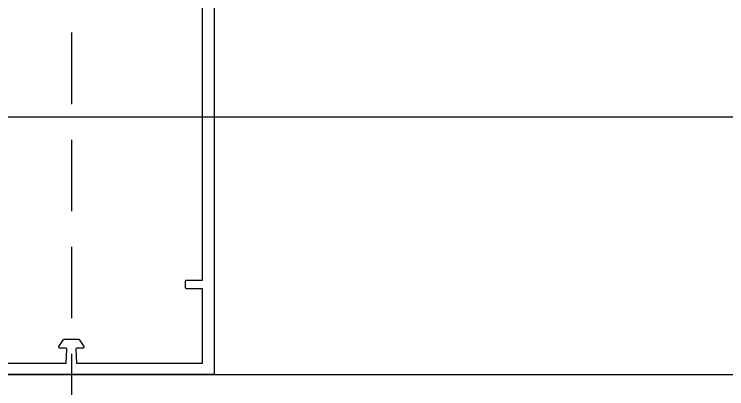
# Model space of a CAD drawing. Header units: inches. Extents: x 21 to 32698, y 13 to 3712.
# Drawn here: x 11087.21 to 11099.69, y 2584.83 to 2591.39 of the extents above; entities that cross this region are included whole.
import ezdxf

# ---------------------------------------------------------------- set-up
doc = ezdxf.new("R2010")
doc.units = ezdxf.units.IN
doc.header["$MEASUREMENT"] = 0
doc.set_wipeout_variables(frame=1)
doc.linetypes.add('1+1 dbx a2$0$374_BLD_A1_BLOK_2$0$HIDDEN', pattern=[0.375, 0.25, -0.125])
for name, color, linetype, lineweight in [('Z_MİM_-KM-GLAZ-1', 8, 'Continuous', 25), ('Z_MİM_-KM-IZO-THERMAL-ROCKWOOL', 8, 'BATTING', 25), ('Z_MİM_00', 8, 'Continuous', 25), ('Z_MİM_ALUMINIUM', 8, 'Continuous', 25)]:
    doc.layers.add(name, color=color, linetype=linetype, lineweight=lineweight)
doc.linetypes.add('BATTING', pattern='A,0.00254,-2.54,[134,ltypeshp.shx,S=2.54,R=0,X=-2.54,Y=0],-5.08,[134,ltypeshp.shx,S=2.54,R=180,X=2.54,Y=0],-2.54', length=10.16254)

# ---------------------------------------------------------------- blocks, each defined once
blk = doc.blocks.new('-KM-AL3 420_900')
blk.add_wipeout([(3094.3862099892376, 2310.148302829374), (3094.386209989229, 2269.7308106578766), (3684.3862099892303, 2269.730810657762), (3684.3862099892303, 2310.148302829258)]).dxf.layer = 'Z_MİM_-KM-GLAZ-1'
at = {"linetype": '1+1 dbx a2$0$374_BLD_A1_BLOK_2$0$HIDDEN', "ltscale": 5, "elevation": 0.0028430297043858}
blk.add_lwpolyline([(3485.880685558761, 2320.589660377461), (3485.880685558761, 2291.577272570693)], dxfattribs=at)
at = {"layer": 'Z_MİM_ALUMINIUM'}
blk.add_line((3100.00582409167, 2297.730774279131), (3678.766595609646, 2297.730774279131), dxfattribs=at)
for points in [[(3488.379671801376, 2310.210774368192), (3488.379671801376, 2297.750774363784, -0.4142096668327202), (3488.359671809856, 2297.730774279131), (3483.399671774242, 2297.730774279131, -0.4142096668343278)], [(3483.579671787593, 2297.930774411755), (3485.791194069462, 2297.930774411755), (3485.799671792571, 2298.173544408012, 0.4348105078134532), (3485.778985985351, 2298.194230397145), (3485.680369782873, 2298.190786481006, -0.6127988922965166), (3485.663091043186, 2298.221958171744), (3485.744032062735, 2298.341958307037, -0.249328783975279), (3485.760612815067, 2298.350774295236), (3485.998730769062, 2298.350774295236, -0.2493287839758827), (3486.01531152139, 2298.341958307037), (3486.096252540927, 2298.221958171744, -0.612798892292053), (3486.078973801254, 2298.190786481006), (3485.980357598776, 2298.194230397145, 0.4348105078824113), (3485.959671791556, 2298.173544408012), (3485.968149514665, 2297.930774411755), (3488.179671796534, 2297.930774411755), (3488.179671796534, 2299.230775256249), (3487.899671772379, 2299.230775484219, -0.4142103187408356), (3487.879671780888, 2299.250775568872), (3487.879671780888, 2299.36077547558, -0.4142141187308205), (3487.899671772379, 2299.380775560233), (3488.179671796534, 2299.380775560233), (3488.179671796534, 2309.630774370053), (3483.579671787593, 2309.630774370053)]]:
    blk.add_lwpolyline(points, format="xyb", dxfattribs=at)

msp = doc.modelspace()

# ---------------------------------------------------------------- block references
at = {"layer": 'Z_MİM_00'}
msp.add_blockref('-KM-AL3 420_900', (7602.329637220279, 287.3523255920242), dxfattribs=at)

# ---------------------------------------------------------------- next in the draw order: linework, layer by layer
at = {"layer": 'Z_MİM_-KM-IZO-THERMAL-ROCKWOOL', "ltscale": 0.45}
msp.add_lwpolyline([(11334.21380157811, 1162.158650810004), (11334.21380157811, 974.5831087493368), (12839.21488399846, 974.5831087493368), (12839.21488399846, 2589.584265079445), (9034.214802936143, 2589.584265079445), (9034.214802936143, 1629.583233919091), (9324.214049533435, 1629.583233919091), (9324.214049533435, 974.5831087941223), (10649.21387310369, 974.583100882104), (10649.21387310369, 1161.831515063127)], dxfattribs=at)

doc.saveas('drawing.dxf')
